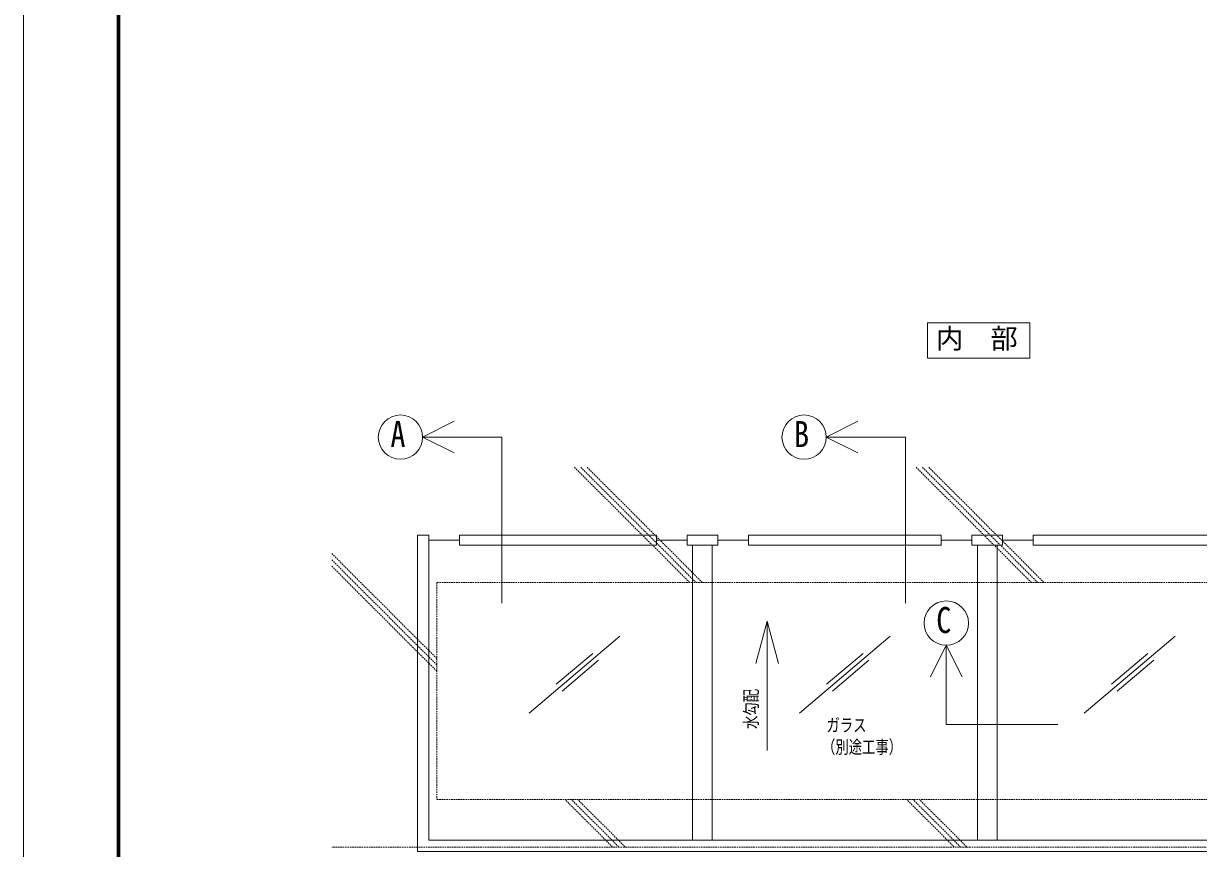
# Model space of a CAD drawing. Units: millimetres, scale not verified. Extents: x -1262 to 1261, y -891 to 891.
# Drawn here: x -1262 to -519, y -521 to 0 of the extents above; entities that cross this region are included whole.
import ezdxf
from ezdxf.enums import TextEntityAlignment as Align

# ---------------------------------------------------------------- set-up
doc = ezdxf.new("R2010")
doc.units = ezdxf.units.MM
doc.header["$LTSCALE"] = 4
doc.linetypes.add('USER5', pattern=[0.375, 0.25, -0.125])
for name, color, linetype, lineweight in [('0-0_0', 3, 'Continuous', 18), ('0-4_Defpoints', 7, 'Continuous', 18), ('0-5_41_U+FF71_U+FF99_U+FF90', 7, 'Continuous', 18), ('0-7_CSLAYER3', 4, 'Continuous', 18), ('0-D_2躯体線', 4, 'USER5', 18), ('0-E_WAKU', 7, 'Continuous', 18)]:
    doc.layers.add(name, color=color, linetype=linetype, lineweight=lineweight)
doc.layers.add('0-8_MOJI', color=7, linetype='Continuous')
doc.styles.add('ＭＳ ゴシック', font='')
doc.styles.get('ＭＳ ゴシック').set_extended_font_data('MS Gothic')

# ---------------------------------------------------------------- blocks, each defined once
blk = doc.blocks.new('BLKF0136')
at = {"layer": '0-7_CSLAYER3', "color": 7}
blk.add_line((117.5206, 120.683), (118.9437, 115.3721), dxfattribs=at)
blk.add_lwpolyline([(117.5206, 104.357), (117.5206, 120.683), (116.0976, 115.3721)], dxfattribs=at)

msp = doc.modelspace()

# ---------------------------------------------------------------- linework, layer by layer
at = {"layer": '0-4_Defpoints', "color": 5}
msp.add_line((-1261.631, 890.977), (-1261.631, -891.023), dxfattribs=at)
at = {"layer": '0-5_41_U+FF71_U+FF99_U+FF90'}
for p, q in [((-1005.408, -326.526), (-986.008, -326.526)), ((-861.708, -326.526), (-842.308, -326.526)), ((-822.908, -326.526), (-803.508, -326.526)), ((-681.708, -326.526), (-662.308, -326.526)), ((-623.508, -326.526), (-642.908, -326.526)), ((-838.808, -516.076), (-838.808, -329.776)), ((-826.408, -516.076), (-826.408, -329.776)), ((-658.808, -516.076), (-658.808, -329.776)), ((-646.408, -516.076), (-646.408, -329.776))]:
    msp.add_line(p, q, dxfattribs=at)
for points in [[(-292.608, -523.276), (-1012.608, -523.276), (-1012.608, -323.276), (-1005.408, -323.276)], [(-299.808, -516.076), (-1005.408, -516.076), (-1005.408, -323.276)]]:
    msp.add_lwpolyline(points, dxfattribs=at)
for points in [[(-986.008, -323.276), (-861.708, -323.276), (-861.708, -329.776), (-986.008, -329.776)], [(-822.908, -323.276), (-842.308, -323.276), (-842.308, -329.776), (-822.908, -329.776)], [(-803.508, -323.276), (-681.708, -323.276), (-681.708, -329.776), (-803.508, -329.776)], [(-642.908, -323.276), (-662.308, -323.276), (-662.308, -329.776), (-642.908, -329.776)], [(-662.308, -323.276), (-642.908, -323.276), (-642.908, -329.776), (-662.308, -329.776)], [(-501.708, -323.276), (-623.508, -323.276), (-623.508, -329.776), (-501.708, -329.776)]]:
    msp.add_lwpolyline(points, close=True, dxfattribs=at)
at = {"layer": '0-7_CSLAYER3'}
for p, q in [((-1009.409, -261.428), (-989.409, -271.428)), ((-959.409, -261.428), (-959.409, -366.408)), ((-754.329, -261.428), (-734.329, -271.428)), ((-704.329, -261.428), (-704.329, -366.408)), ((-678.476, -392.919), (-668.476, -412.919)), ((-678.476, -442.919), (-607.915, -442.919))]:
    msp.add_line(p, q, dxfattribs=at)
at = {"layer": '0-7_CSLAYER3', "color": 5}
for p, q in [((-942.087, -435.821), (-884.729, -387.288)), ((-771.287, -435.821), (-713.929, -387.288)), ((-591.287, -435.821), (-533.929, -387.288)), ((-924.971, -417.606), (-901.878, -398.066)), ((-754.171, -417.606), (-731.078, -398.066)), ((-574.171, -417.606), (-551.078, -398.066)), ((-921.289, -421.957), (-898.197, -402.417)), ((-750.489, -421.957), (-727.397, -402.417)), ((-570.489, -421.957), (-547.397, -402.417))]:
    msp.add_line(p, q, dxfattribs=at)
at = {"layer": '0-7_CSLAYER3', "color": 7}
msp.add_lwpolyline([(-690.455, -211.424), (-625.659, -211.424), (-625.659, -189.158), (-690.455, -189.158)], close=True, dxfattribs=at)
at = {"layer": '0-7_CSLAYER3'}
for points in [[(-959.409, -261.428), (-1009.409, -261.428), (-989.409, -251.428)], [(-704.329, -261.428), (-754.329, -261.428), (-734.329, -251.428)], [(-678.476, -442.919), (-678.476, -392.919), (-688.476, -412.919)]]:
    msp.add_lwpolyline(points, dxfattribs=at)
for centre in [(-1023.409, -261.428), (-768.329, -261.428), (-678.476, -378.919)]:
    msp.add_circle(centre, 14, dxfattribs=at)
at = {"layer": '0-D_2躯体線'}
for p, q in [((-840.633, -353.276), (-913.733, -280.176)), ((-836.633, -353.276), (-909.733, -280.176)), ((-832.633, -353.276), (-905.733, -280.176)), ((-624.72, -353.276), (-697.82, -280.176)), ((-620.72, -353.276), (-693.82, -280.176)), ((-616.72, -353.276), (-689.82, -280.176)), ((-1000.408, -401.414), (-1066.774, -335.048)), ((-1000.408, -405.414), (-1066.774, -339.048)), ((-1000.408, -409.414), (-1066.774, -343.048)), ((-1000.408, -353.276), (-1000.408, -490.476)), ((-304.808, -353.276), (-1000.408, -353.276)), ((-1000.408, -490.476), (-304.808, -490.476)), ((-889.346, -520.476), (-919.346, -490.476)), ((-885.346, -520.476), (-915.346, -490.476)), ((-881.346, -520.476), (-911.346, -490.476)), ((-673.433, -520.476), (-703.433, -490.476)), ((-669.433, -520.476), (-699.433, -490.476)), ((-665.433, -520.476), (-695.433, -490.476)), ((-238.442, -520.476), (-1066.774, -520.476))]:
    msp.add_line(p, q, dxfattribs=at)
at = {"layer": '0-E_WAKU'}
for p, q in [((-1202.531, 849.877), (-1202.531, -846.923)), ((-1202.081, 849.427), (-1202.081, -846.473)), ((-1201.631, 848.977), (-1201.631, -846.023)), ((-1201.181, 848.527), (-1201.181, -845.573)), ((-1200.731, 848.077), (-1200.731, -845.123))]:
    msp.add_line(p, q, dxfattribs=at)

# ---------------------------------------------------------------- block references
at = {"layer": '0-0_0', "xscale": 5, "yscale": 5}
msp.add_blockref('BLKF0136', (-1379.298, -981.223), dxfattribs=at)

# ---------------------------------------------------------------- texts
at = {"layer": '0-7_CSLAYER3', "color": 7, "style": 'ＭＳ ゴシック'}
msp.add_text('内\u3000部', height=12.61, dxfattribs=at).set_placement((-684.989, -209.149), align=Align.BOTTOM_LEFT)
at = {"layer": '0-7_CSLAYER3', "color": 7, "style": 'ＭＳ ゴシック', "width": 0.75}
msp.add_text('水勾配', height=8.248, rotation=90, dxfattribs=at).set_placement((-795.248, -445.839), align=Align.BOTTOM_LEFT)
for s, p in [('ガラス', (-754.231, -450.023)), ('（別途工事）', (-757.027, -463.801))]:
    msp.add_text(s, height=8.248, dxfattribs=at).set_placement(p, align=Align.BOTTOM_LEFT)
at = {"layer": '0-8_MOJI', "style": 'ＭＳ ゴシック', "width": 0.85}
for s, p in [('A', (-1029.756, -272.628)), ('B', (-774.676, -272.628)), ('C', (-684.823, -390.119))]:
    msp.add_text(s, height=16.42, dxfattribs=at).set_placement(p, align=Align.BOTTOM_LEFT)

doc.saveas('drawing.dxf')
